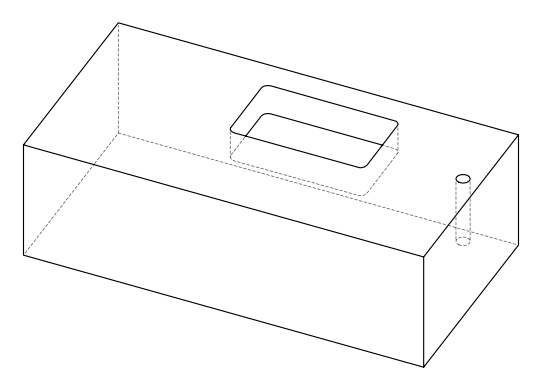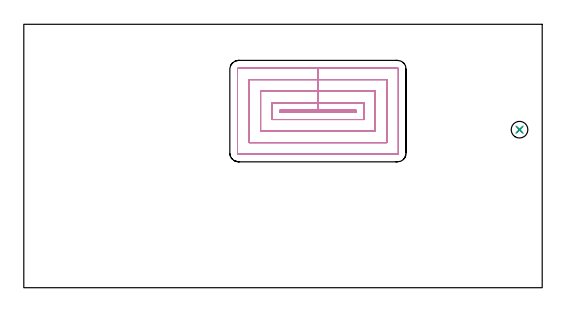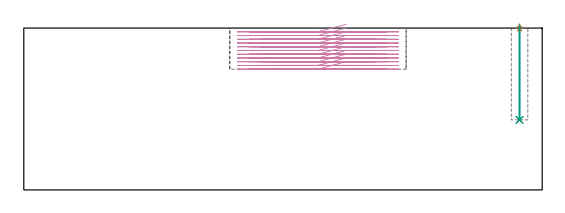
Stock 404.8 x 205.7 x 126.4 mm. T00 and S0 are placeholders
(PLAN: 4 operations, 3 tool changes, 29.5 min)
(1 SPOT_DRILL | STEP1POCKET | NXT0321_9005460120000 | 0.03 min | 0 mm3)
(2 DRILL_BLIND_HOLE_INTO_CENTER | STEP1POCKET | UGT0301_480 | 0.3 min | 3944 mm3)
(3 DRILL_TO_ENLARGE_BLIND_HOLE | STEP1POCKET | UGT0301_374 | 0.3 min | 5545 mm3)
(4 MILL_RECTANGULAR_POCKET | POCKET_RECTANGULAR_STRAIGHT | NXT0201_011 | Follow Part, ap 3, ae 75% | 28.87 min | 348626 mm3)
(TOOL NXT0321_9005460120000 | NC Spot Drill, 142deg, 12mm, Carbide, Uncoated | D12 PA142 FL30 Z2)
(TOOL UGT0301_480 | Carbide Drill 8.5 mm | D8.5 PA118 FL75 Z2)
(TOOL UGT0301_374 | Twist Drill Flat Bottom 13 mm | D13 PA180 FL101 Z2)
(TOOL NXT0201_011 | ENDMILL 12mm [2P460-1200-NA 1630] | D12 FL38 Z6)
(OP 1 SPOT_DRILL)
G17 G21 G94 G90
T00 M6
G54
G17 G0 G90 X387.1 Y123.4 S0 M3
G43 Z136.4 H0
G94 G81 G98 Z125.836 F250. R129.4
G80
M5
M2
(OP 2 DRILL_BLIND_HOLE_INTO_CENTER)
G17 G21 G94 G90
T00 M6
G54
G17 G0 G90 X387.1 Y123.4 S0 M3
G43 Z136.4 H0
G94 G81 G98 Z54.7 F250. R128.4
G80
M5
M2
(OP 3 DRILL_TO_ENLARGE_BLIND_HOLE)
G17 G21 G94 G90
T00 M6
G54
G17 G0 G90 X387.1 Y123.4 S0 M3
G43 Z136.4 H0
G94 G73 G98 Z54.7 F250. Q11.95 R128.4
G80
M5
M2
(OP 4 MILL_RECTANGULAR_POCKET)
G17 G21 G94 G90
T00 M6
G54
G17 G0 G90 X251.787 Y138.5 S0 M3
G43 Z136.4 H1
Z129.4
G94 G1 X229.7 Z123.482 F250.
X199.9 F500.
Y137.3
X259.5
Y138.5
X229.7
Y144.5
X193.9
Y131.3
X265.5
Y144.5
X229.7
Y153.5
X184.9
Y122.3
X274.5
Y153.5
X229.7
Y162.5
X175.9
Y113.3
X283.5
Y162.5
X229.7
Y171.5
X167.7
G3 X166.9 Y170.7 R0.8
G1 Y105.1
G3 X167.7 Y104.3 R0.8
G1 X291.7
G3 X292.5 Y105.1 R0.8
G1 Y170.7
G3 X291.7 Y171.5 R0.8
G1 X229.7
X228.7
G0 X251.787 Y138.5 Z126.482
G1 X229.7 Z120.564 F250.
X199.9 F500.
Y137.3
X259.5
Y138.5
X229.7
Y144.5
X193.9
Y131.3
X265.5
Y144.5
X229.7
Y153.5
X184.9
Y122.3
X274.5
Y153.5
X229.7
Y162.5
X175.9
Y113.3
X283.5
Y162.5
X229.7
Y171.5
X167.7
G3 X166.9 Y170.7 R0.8
G1 Y105.1
G3 X167.7 Y104.3 R0.8
G1 X291.7
G3 X292.5 Y105.1 R0.8
G1 Y170.7
G3 X291.7 Y171.5 R0.8
G1 X229.7
X228.7
G0 X251.787 Y138.5 Z123.564
G1 X229.7 Z117.645 F250.
X199.9 F500.
Y137.3
X259.5
Y138.5
X229.7
Y144.5
X193.9
Y131.3
X265.5
Y144.5
X229.7
Y153.5
X184.9
Y122.3
X274.5
Y153.5
X229.7
Y162.5
X175.9
Y113.3
X283.5
Y162.5
X229.7
Y171.5
X167.7
G3 X166.9 Y170.7 R0.8
G1 Y105.1
G3 X167.7 Y104.3 R0.8
G1 X291.7
G3 X292.5 Y105.1 R0.8
G1 Y170.7
G3 X291.7 Y171.5 R0.8
G1 X229.7
X228.7
G0 X251.787 Y138.5 Z120.645
G1 X229.7 Z114.727 F250.
X199.9 F500.
Y137.3
X259.5
Y138.5
X229.7
Y144.5
X193.9
Y131.3
X265.5
Y144.5
X229.7
Y153.5
X184.9
Y122.3
X274.5
Y153.5
X229.7
Y162.5
X175.9
Y113.3
X283.5
Y162.5
X229.7
Y171.5
X167.7
G3 X166.9 Y170.7 R0.8
G1 Y105.1
G3 X167.7 Y104.3 R0.8
G1 X291.7
G3 X292.5 Y105.1 R0.8
G1 Y170.7
G3 X291.7 Y171.5 R0.8
G1 X229.7
X228.7
G0 X251.787 Y138.5 Z117.727
G1 X229.7 Z111.809 F250.
X199.9 F500.
Y137.3
X259.5
Y138.5
X229.7
Y144.5
X193.9
Y131.3
X265.5
Y144.5
X229.7
Y153.5
X184.9
Y122.3
X274.5
Y153.5
X229.7
Y162.5
X175.9
Y113.3
X283.5
Y162.5
X229.7
Y171.5
X167.7
G3 X166.9 Y170.7 R0.8
G1 Y105.1
G3 X167.7 Y104.3 R0.8
G1 X291.7
G3 X292.5 Y105.1 R0.8
G1 Y170.7
G3 X291.7 Y171.5 R0.8
G1 X229.7
X228.7
G0 X251.787 Y138.5 Z114.809
G1 X229.7 Z108.891 F250.
X199.9 F500.
Y137.3
X259.5
Y138.5
X229.7
Y144.5
X193.9
Y131.3
X265.5
Y144.5
X229.7
Y153.5
X184.9
Y122.3
X274.5
Y153.5
X229.7
Y162.5
X175.9
Y113.3
X283.5
Y162.5
X229.7
Y171.5
X167.7
G3 X166.9 Y170.7 R0.8
G1 Y105.1
G3 X167.7 Y104.3 R0.8
G1 X291.7
G3 X292.5 Y105.1 R0.8
G1 Y170.7
G3 X291.7 Y171.5 R0.8
G1 X229.7
X228.7
G0 X251.787 Y138.5 Z111.891
G1 X229.7 Z105.973 F250.
X199.9 F500.
Y137.3
X259.5
Y138.5
X229.7
Y144.5
X193.9
Y131.3
X265.5
Y144.5
X229.7
Y153.5
X184.9
Y122.3
X274.5
Y153.5
X229.7
Y162.5
X175.9
Y113.3
X283.5
Y162.5
X229.7
Y171.5
X167.7
G3 X166.9 Y170.7 R0.8
G1 Y105.1
G3 X167.7 Y104.3 R0.8
G1 X291.7
G3 X292.5 Y105.1 R0.8
G1 Y170.7
G3 X291.7 Y171.5 R0.8
G1 X229.7
X228.7
G0 X251.787 Y138.5 Z108.973
G1 X229.7 Z103.055 F250.
X199.9 F500.
Y137.3
X259.5
Y138.5
X229.7
Y144.5
X193.9
Y131.3
X265.5
Y144.5
X229.7
Y153.5
X184.9
Y122.3
X274.5
Y153.5
X229.7
Y162.5
X175.9
Y113.3
X283.5
Y162.5
X229.7
Y171.5
X167.7
G3 X166.9 Y170.7 R0.8
G1 Y105.1
G3 X167.7 Y104.3 R0.8
G1 X291.7
G3 X292.5 Y105.1 R0.8
G1 Y170.7
G3 X291.7 Y171.5 R0.8
G1 X229.7
X228.7
G0 X251.787 Y138.5 Z106.055
G1 X229.7 Z100.136 F250.
X199.9 F500.
Y137.3
X259.5
Y138.5
X229.7
Y144.5
X193.9
Y131.3
X265.5
Y144.5
X229.7
Y153.5
X184.9
Y122.3
X274.5
Y153.5
X229.7
Y162.5
X175.9
Y113.3
X283.5
Y162.5
X229.7
Y171.5
X167.7
G3 X166.9 Y170.7 R0.8
G1 Y105.1
G3 X167.7 Y104.3 R0.8
G1 X291.7
G3 X292.5 Y105.1 R0.8
G1 Y170.7
G3 X291.7 Y171.5 R0.8
G1 X229.7
X228.7
G0 X251.787 Y138.5 Z103.136
G1 X229.7 Z97.218 F250.
X199.9 F500.
Y137.3
X259.5
Y138.5
X229.7
Y144.5
X193.9
Y131.3
X265.5
Y144.5
X229.7
Y153.5
X184.9
Y122.3
X274.5
Y153.5
X229.7
Y162.5
X175.9
Y113.3
X283.5
Y162.5
X229.7
Y171.5
X167.7
G3 X166.9 Y170.7 R0.8
G1 Y105.1
G3 X167.7 Y104.3 R0.8
G1 X291.7
G3 X292.5 Y105.1 R0.8
G1 Y170.7
G3 X291.7 Y171.5 R0.8
G1 X229.7
X228.7
G0 X251.787 Y138.5 Z100.218
G1 X229.7 Z94.3 F250.
X199.9 F500.
Y137.3
X259.5
Y138.5
X229.7
Y144.5
X193.9
Y131.3
X265.5
Y144.5
X229.7
Y153.5
X184.9
Y122.3
X274.5
Y153.5
X229.7
Y162.5
X175.9
Y113.3
X283.5
Y162.5
X229.7
Y171.5
X167.7
G3 X166.9 Y170.7 R0.8
G1 Y105.1
G3 X167.7 Y104.3 R0.8
G1 X291.7
G3 X292.5 Y105.1 R0.8
G1 Y170.7
G3 X291.7 Y171.5 R0.8
G1 X229.7
X228.7
G0 Z136.4
M5
M2
